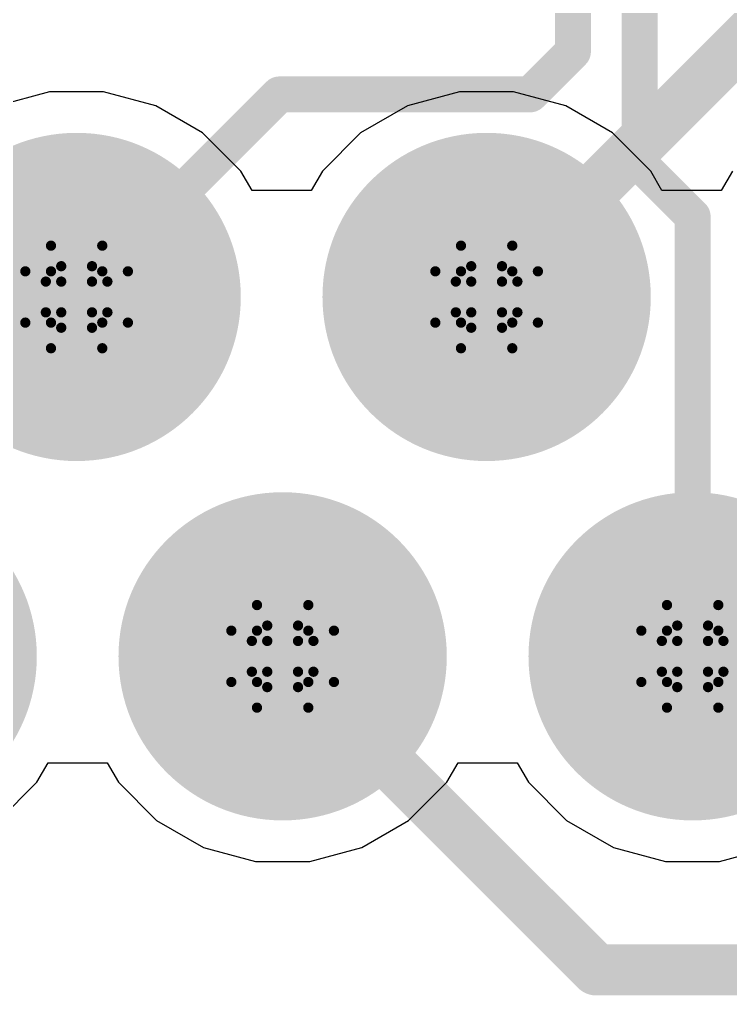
# Model space of a CAD drawing. Header units: inches. Extents: x -11 to 5428, y 0 to 5423.
# Drawn here: x 270.054 to 273.574, y 6.198 to 11.032 of the extents above; entities that cross this region are included whole.
import ezdxf

# ---------------------------------------------------------------- set-up
doc = ezdxf.new("R2010")
doc.units = ezdxf.units.IN
for name, color, linetype in [('Bottom Layer', 5, 'Continuous'), ('Bottom Solder', 6, 'Continuous'), ('Drill Drawing', 1, 'Continuous'), ('GND', 16, 'Continuous'), ('Multi-Layer', 9, 'Continuous'), ('Pad Holes', 156, 'Continuous'), ('PWR', 76, 'Continuous'), ('Top Layer', 1, 'Continuous'), ('Top Solder', 216, 'Continuous')]:
    doc.layers.add(name, color=color, linetype=linetype)

# ---------------------------------------------------------------- blocks, each defined once
blk = doc.blocks.new('2_406549_1_772')
at = {"layer": 'Bottom Layer'}
h = blk.add_hatch(color=5, dxfattribs=at)
edge = h.paths.add_edge_path()
edge.add_arc((-1.5301, -1.5199), 0.762, 0, 360)
h = blk.add_hatch(color=5, dxfattribs=at)
edge = h.paths.add_edge_path()
edge.add_arc((0.4999, -1.5199), 0.762, 0, 360)
h = blk.add_hatch(color=5, dxfattribs=at)
edge = h.paths.add_edge_path()
edge.add_arc((-2.54, -3.2999), 0.762, 0, 360)
h = blk.add_hatch(color=5, dxfattribs=at)
edge = h.paths.add_edge_path()
edge.add_arc((-0.5101, -3.2999), 0.762, 0, 360)
h = blk.add_hatch(color=5, dxfattribs=at)
edge = h.paths.add_edge_path()
edge.add_arc((1.5199, -3.2999), 0.762, 0, 360)
at = {"layer": 'Bottom Solder'}
h = blk.add_hatch(color=6, dxfattribs=at)
edge = h.paths.add_edge_path()
edge.add_arc((-1.5301, -1.5199), 0.8128, 0, 360)
h = blk.add_hatch(color=6, dxfattribs=at)
edge = h.paths.add_edge_path()
edge.add_arc((0.4999, -1.5199), 0.8128, 0, 360)
h = blk.add_hatch(color=6, dxfattribs=at)
edge = h.paths.add_edge_path()
edge.add_arc((-2.54, -3.2999), 0.8128, 0, 360)
h = blk.add_hatch(color=6, dxfattribs=at)
edge = h.paths.add_edge_path()
edge.add_arc((-0.5101, -3.2999), 0.8128, 0, 360)
h = blk.add_hatch(color=6, dxfattribs=at)
edge = h.paths.add_edge_path()
edge.add_arc((1.5199, -3.2999), 0.8128, 0, 360)
at = {"layer": 'GND'}
h = blk.add_hatch(color=16, dxfattribs=at)
edge = h.paths.add_edge_path()
edge.add_arc((-1.5301, -1.5199), 0.762, 0, 360)
h = blk.add_hatch(color=16, dxfattribs=at)
edge = h.paths.add_edge_path()
edge.add_arc((0.4999, -1.5199), 0.762, 0, 360)
h = blk.add_hatch(color=16, dxfattribs=at)
edge = h.paths.add_edge_path()
edge.add_arc((-2.54, -3.2999), 0.762, 0, 360)
h = blk.add_hatch(color=16, dxfattribs=at)
edge = h.paths.add_edge_path()
edge.add_arc((-0.5101, -3.2999), 0.762, 0, 360)
h = blk.add_hatch(color=16, dxfattribs=at)
edge = h.paths.add_edge_path()
edge.add_arc((1.5199, -3.2999), 0.762, 0, 360)
at = {"layer": 'Multi-Layer'}
h = blk.add_hatch(color=9, dxfattribs=at)
edge = h.paths.add_edge_path()
edge.add_arc((-1.5301, -1.5199), 0.762, 0, 360)
h = blk.add_hatch(color=9, dxfattribs=at)
edge = h.paths.add_edge_path()
edge.add_arc((0.4999, -1.5199), 0.762, 0, 360)
h = blk.add_hatch(color=9, dxfattribs=at)
edge = h.paths.add_edge_path()
edge.add_arc((-2.54, -3.2999), 0.762, 0, 360)
h = blk.add_hatch(color=9, dxfattribs=at)
edge = h.paths.add_edge_path()
edge.add_arc((-0.5101, -3.2999), 0.762, 0, 360)
h = blk.add_hatch(color=9, dxfattribs=at)
edge = h.paths.add_edge_path()
edge.add_arc((1.5199, -3.2999), 0.762, 0, 360)
at = {"layer": 'Pad Holes'}
h = blk.add_hatch(color=7, dxfattribs=at)
edge = h.paths.add_edge_path()
edge.add_arc((-1.5301, -1.5199), 0.45, 0, 360)
h = blk.add_hatch(color=7, dxfattribs=at)
edge = h.paths.add_edge_path()
edge.add_arc((0.4999, -1.5199), 0.45, 0, 360)
h = blk.add_hatch(color=7, dxfattribs=at)
edge = h.paths.add_edge_path()
edge.add_arc((-0.5101, -3.2999), 0.45, 0, 360)
h = blk.add_hatch(color=7, dxfattribs=at)
edge = h.paths.add_edge_path()
edge.add_arc((1.5199, -3.2999), 0.45, 0, 360)
at = {"layer": 'PWR'}
h = blk.add_hatch(color=76, dxfattribs=at)
edge = h.paths.add_edge_path()
edge.add_arc((-1.5301, -1.5199), 0.762, 0, 360)
h = blk.add_hatch(color=76, dxfattribs=at)
edge = h.paths.add_edge_path()
edge.add_arc((0.4999, -1.5199), 0.762, 0, 360)
h = blk.add_hatch(color=76, dxfattribs=at)
edge = h.paths.add_edge_path()
edge.add_arc((-2.54, -3.2999), 0.762, 0, 360)
h = blk.add_hatch(color=76, dxfattribs=at)
edge = h.paths.add_edge_path()
edge.add_arc((-0.5101, -3.2999), 0.762, 0, 360)
h = blk.add_hatch(color=76, dxfattribs=at)
edge = h.paths.add_edge_path()
edge.add_arc((1.5199, -3.2999), 0.762, 0, 360)
at = {"layer": 'Top Layer'}
h = blk.add_hatch(color=1, dxfattribs=at)
edge = h.paths.add_edge_path()
edge.add_arc((-1.5301, -1.5199), 0.762, 0, 360)
h = blk.add_hatch(color=1, dxfattribs=at)
edge = h.paths.add_edge_path()
edge.add_arc((0.4999, -1.5199), 0.762, 0, 360)
h = blk.add_hatch(color=1, dxfattribs=at)
edge = h.paths.add_edge_path()
edge.add_arc((-2.54, -3.2999), 0.762, 0, 360)
h = blk.add_hatch(color=1, dxfattribs=at)
edge = h.paths.add_edge_path()
edge.add_arc((-0.5101, -3.2999), 0.762, 0, 360)
h = blk.add_hatch(color=1, dxfattribs=at)
edge = h.paths.add_edge_path()
edge.add_arc((1.5199, -3.2999), 0.762, 0, 360)
at = {"layer": 'Top Solder'}
h = blk.add_hatch(color=216, dxfattribs=at)
edge = h.paths.add_edge_path()
edge.add_arc((-1.5301, -1.5199), 0.8128, 0, 360)
h = blk.add_hatch(color=216, dxfattribs=at)
edge = h.paths.add_edge_path()
edge.add_arc((0.4999, -1.5199), 0.8128, 0, 360)
h = blk.add_hatch(color=216, dxfattribs=at)
edge = h.paths.add_edge_path()
edge.add_arc((-2.54, -3.2999), 0.8128, 0, 360)
h = blk.add_hatch(color=216, dxfattribs=at)
edge = h.paths.add_edge_path()
edge.add_arc((-0.5101, -3.2999), 0.8128, 0, 360)
h = blk.add_hatch(color=216, dxfattribs=at)
edge = h.paths.add_edge_path()
edge.add_arc((1.5199, -3.2999), 0.8128, 0, 360)

msp = doc.modelspace()

# ---------------------------------------------------------------- linework, layer by layer
at = {"layer": 'Bottom Layer'}
msp.add_lwpolyline([(272.3669, 9.6574, 0.254, 0.254, 0), (275.8921, 13.1826, 0.254, 0.254, 0)], format="xyseb", dxfattribs=at)
msp.add_lwpolyline([(272.3034, 9.6574, 0.127, 0.127, 1), (272.4304, 9.6574, 0.127, 0.127, 1)], format="xyseb", close=True, dxfattribs=at)
at = {"layer": 'Drill Drawing'}
for points in [[(270.2099, 9.7844, 0.0508, 0.0508, 0), (270.2099, 9.9114, 0.0508, 0.0508, 0)], [(270.2099, 9.9114, 0.0508, 0.0508, 0), (270.4639, 9.9114, 0.0508, 0.0508, 0)], [(270.4639, 9.7844, 0.0508, 0.0508, 0), (270.4639, 9.9114, 0.0508, 0.0508, 0)], [(272.2399, 9.7844, 0.0508, 0.0508, 0), (272.2399, 9.9114, 0.0508, 0.0508, 0)], [(272.2399, 9.9114, 0.0508, 0.0508, 0), (272.4939, 9.9114, 0.0508, 0.0508, 0)], [(272.4939, 9.7844, 0.0508, 0.0508, 0), (272.4939, 9.9114, 0.0508, 0.0508, 0)], [(270.2607, 9.7336, 0.0508, 0.0508, 0), (270.2607, 9.8098, 0.0508, 0.0508, 0)], [(270.2607, 9.8098, 0.0508, 0.0508, 0), (270.4131, 9.8098, 0.0508, 0.0508, 0)], [(270.4131, 9.7336, 0.0508, 0.0508, 0), (270.4131, 9.8098, 0.0508, 0.0508, 0)], [(272.2907, 9.7336, 0.0508, 0.0508, 0), (272.2907, 9.8098, 0.0508, 0.0508, 0)], [(272.2907, 9.8098, 0.0508, 0.0508, 0), (272.4431, 9.8098, 0.0508, 0.0508, 0)], [(272.4431, 9.7336, 0.0508, 0.0508, 0), (272.4431, 9.8098, 0.0508, 0.0508, 0)], [(270.0829, 9.5304, 0.0508, 0.0508, 0), (270.0829, 9.7844, 0.0508, 0.0508, 0)], [(270.0829, 9.7844, 0.0508, 0.0508, 0), (270.2099, 9.7844, 0.0508, 0.0508, 0)], [(270.4639, 9.7844, 0.0508, 0.0508, 0), (270.5909, 9.7844, 0.0508, 0.0508, 0)], [(270.5909, 9.5304, 0.0508, 0.0508, 0), (270.5909, 9.7844, 0.0508, 0.0508, 0)], [(272.1129, 9.5304, 0.0508, 0.0508, 0), (272.1129, 9.7844, 0.0508, 0.0508, 0)], [(272.1129, 9.7844, 0.0508, 0.0508, 0), (272.2399, 9.7844, 0.0508, 0.0508, 0)], [(272.4939, 9.7844, 0.0508, 0.0508, 0), (272.6209, 9.7844, 0.0508, 0.0508, 0)], [(272.6209, 9.5304, 0.0508, 0.0508, 0), (272.6209, 9.7844, 0.0508, 0.0508, 0)], [(270.1845, 9.5812, 0.0508, 0.0508, 0), (270.1845, 9.7336, 0.0508, 0.0508, 0)], [(270.1845, 9.7336, 0.0508, 0.0508, 0), (270.2607, 9.7336, 0.0508, 0.0508, 0)], [(270.4131, 9.7336, 0.0508, 0.0508, 0), (270.4893, 9.7336, 0.0508, 0.0508, 0)], [(270.4893, 9.5812, 0.0508, 0.0508, 0), (270.4893, 9.7336, 0.0508, 0.0508, 0)], [(272.2145, 9.5812, 0.0508, 0.0508, 0), (272.2145, 9.7336, 0.0508, 0.0508, 0)], [(272.2145, 9.7336, 0.0508, 0.0508, 0), (272.2907, 9.7336, 0.0508, 0.0508, 0)], [(272.4431, 9.7336, 0.0508, 0.0508, 0), (272.5193, 9.7336, 0.0508, 0.0508, 0)], [(272.5193, 9.5812, 0.0508, 0.0508, 0), (272.5193, 9.7336, 0.0508, 0.0508, 0)], [(270.1845, 9.5812, 0.0508, 0.0508, 0), (270.2607, 9.5812, 0.0508, 0.0508, 0)], [(270.2607, 9.505, 0.0508, 0.0508, 0), (270.2607, 9.5812, 0.0508, 0.0508, 0)], [(270.4131, 9.5812, 0.0508, 0.0508, 0), (270.4893, 9.5812, 0.0508, 0.0508, 0)], [(270.4131, 9.505, 0.0508, 0.0508, 0), (270.4131, 9.5812, 0.0508, 0.0508, 0)], [(272.2145, 9.5812, 0.0508, 0.0508, 0), (272.2907, 9.5812, 0.0508, 0.0508, 0)], [(272.2907, 9.505, 0.0508, 0.0508, 0), (272.2907, 9.5812, 0.0508, 0.0508, 0)], [(272.4431, 9.5812, 0.0508, 0.0508, 0), (272.5193, 9.5812, 0.0508, 0.0508, 0)], [(272.4431, 9.505, 0.0508, 0.0508, 0), (272.4431, 9.5812, 0.0508, 0.0508, 0)], [(270.0829, 9.5304, 0.0508, 0.0508, 0), (270.2099, 9.5304, 0.0508, 0.0508, 0)], [(270.2099, 9.4034, 0.0508, 0.0508, 0), (270.2099, 9.5304, 0.0508, 0.0508, 0)], [(270.2607, 9.505, 0.0508, 0.0508, 0), (270.4131, 9.505, 0.0508, 0.0508, 0)], [(270.4639, 9.5304, 0.0508, 0.0508, 0), (270.5909, 9.5304, 0.0508, 0.0508, 0)], [(270.4639, 9.4034, 0.0508, 0.0508, 0), (270.4639, 9.5304, 0.0508, 0.0508, 0)], [(272.1129, 9.5304, 0.0508, 0.0508, 0), (272.2399, 9.5304, 0.0508, 0.0508, 0)], [(272.2399, 9.4034, 0.0508, 0.0508, 0), (272.2399, 9.5304, 0.0508, 0.0508, 0)], [(272.2907, 9.505, 0.0508, 0.0508, 0), (272.4431, 9.505, 0.0508, 0.0508, 0)], [(272.4939, 9.5304, 0.0508, 0.0508, 0), (272.6209, 9.5304, 0.0508, 0.0508, 0)], [(272.4939, 9.4034, 0.0508, 0.0508, 0), (272.4939, 9.5304, 0.0508, 0.0508, 0)], [(270.2099, 9.4034, 0.0508, 0.0508, 0), (270.4639, 9.4034, 0.0508, 0.0508, 0)], [(272.2399, 9.4034, 0.0508, 0.0508, 0), (272.4939, 9.4034, 0.0508, 0.0508, 0)], [(271.23, 8.0044, 0.0508, 0.0508, 0), (271.23, 8.1314, 0.0508, 0.0508, 0)], [(271.23, 8.1314, 0.0508, 0.0508, 0), (271.484, 8.1314, 0.0508, 0.0508, 0)], [(271.484, 8.0044, 0.0508, 0.0508, 0), (271.484, 8.1314, 0.0508, 0.0508, 0)], [(273.26, 8.0044, 0.0508, 0.0508, 0), (273.26, 8.1314, 0.0508, 0.0508, 0)], [(273.26, 8.1314, 0.0508, 0.0508, 0), (273.514, 8.1314, 0.0508, 0.0508, 0)], [(273.514, 8.0044, 0.0508, 0.0508, 0), (273.514, 8.1314, 0.0508, 0.0508, 0)], [(271.103, 7.7504, 0.0508, 0.0508, 0), (271.103, 8.0044, 0.0508, 0.0508, 0)], [(271.103, 8.0044, 0.0508, 0.0508, 0), (271.23, 8.0044, 0.0508, 0.0508, 0)], [(271.2808, 7.9536, 0.0508, 0.0508, 0), (271.2808, 8.0298, 0.0508, 0.0508, 0)], [(271.2808, 8.0298, 0.0508, 0.0508, 0), (271.4332, 8.0298, 0.0508, 0.0508, 0)], [(271.4332, 7.9536, 0.0508, 0.0508, 0), (271.4332, 8.0298, 0.0508, 0.0508, 0)], [(271.484, 8.0044, 0.0508, 0.0508, 0), (271.611, 8.0044, 0.0508, 0.0508, 0)], [(271.611, 7.7504, 0.0508, 0.0508, 0), (271.611, 8.0044, 0.0508, 0.0508, 0)], [(273.133, 7.7504, 0.0508, 0.0508, 0), (273.133, 8.0044, 0.0508, 0.0508, 0)], [(273.133, 8.0044, 0.0508, 0.0508, 0), (273.26, 8.0044, 0.0508, 0.0508, 0)], [(273.3108, 7.9536, 0.0508, 0.0508, 0), (273.3108, 8.0298, 0.0508, 0.0508, 0)], [(273.3108, 8.0298, 0.0508, 0.0508, 0), (273.4632, 8.0298, 0.0508, 0.0508, 0)], [(273.4632, 7.9536, 0.0508, 0.0508, 0), (273.4632, 8.0298, 0.0508, 0.0508, 0)], [(273.514, 8.0044, 0.0508, 0.0508, 0), (273.641, 8.0044, 0.0508, 0.0508, 0)], [(271.2046, 7.8012, 0.0508, 0.0508, 0), (271.2046, 7.9536, 0.0508, 0.0508, 0)], [(271.2046, 7.9536, 0.0508, 0.0508, 0), (271.2808, 7.9536, 0.0508, 0.0508, 0)], [(271.4332, 7.9536, 0.0508, 0.0508, 0), (271.5094, 7.9536, 0.0508, 0.0508, 0)], [(271.5094, 7.8012, 0.0508, 0.0508, 0), (271.5094, 7.9536, 0.0508, 0.0508, 0)], [(273.2346, 7.8012, 0.0508, 0.0508, 0), (273.2346, 7.9536, 0.0508, 0.0508, 0)], [(273.2346, 7.9536, 0.0508, 0.0508, 0), (273.3108, 7.9536, 0.0508, 0.0508, 0)], [(273.4632, 7.9536, 0.0508, 0.0508, 0), (273.5394, 7.9536, 0.0508, 0.0508, 0)], [(273.5394, 7.8012, 0.0508, 0.0508, 0), (273.5394, 7.9536, 0.0508, 0.0508, 0)], [(271.2046, 7.8012, 0.0508, 0.0508, 0), (271.2808, 7.8012, 0.0508, 0.0508, 0)], [(271.2808, 7.725, 0.0508, 0.0508, 0), (271.2808, 7.8012, 0.0508, 0.0508, 0)], [(271.4332, 7.8012, 0.0508, 0.0508, 0), (271.5094, 7.8012, 0.0508, 0.0508, 0)], [(271.4332, 7.725, 0.0508, 0.0508, 0), (271.4332, 7.8012, 0.0508, 0.0508, 0)], [(273.2346, 7.8012, 0.0508, 0.0508, 0), (273.3108, 7.8012, 0.0508, 0.0508, 0)], [(273.3108, 7.725, 0.0508, 0.0508, 0), (273.3108, 7.8012, 0.0508, 0.0508, 0)], [(273.4632, 7.8012, 0.0508, 0.0508, 0), (273.5394, 7.8012, 0.0508, 0.0508, 0)], [(273.4632, 7.725, 0.0508, 0.0508, 0), (273.4632, 7.8012, 0.0508, 0.0508, 0)], [(271.103, 7.7504, 0.0508, 0.0508, 0), (271.23, 7.7504, 0.0508, 0.0508, 0)], [(271.23, 7.6234, 0.0508, 0.0508, 0), (271.23, 7.7504, 0.0508, 0.0508, 0)], [(271.2808, 7.725, 0.0508, 0.0508, 0), (271.4332, 7.725, 0.0508, 0.0508, 0)], [(271.484, 7.7504, 0.0508, 0.0508, 0), (271.611, 7.7504, 0.0508, 0.0508, 0)], [(271.484, 7.6234, 0.0508, 0.0508, 0), (271.484, 7.7504, 0.0508, 0.0508, 0)], [(273.133, 7.7504, 0.0508, 0.0508, 0), (273.26, 7.7504, 0.0508, 0.0508, 0)], [(273.26, 7.6234, 0.0508, 0.0508, 0), (273.26, 7.7504, 0.0508, 0.0508, 0)], [(273.3108, 7.725, 0.0508, 0.0508, 0), (273.4632, 7.725, 0.0508, 0.0508, 0)], [(273.514, 7.7504, 0.0508, 0.0508, 0), (273.641, 7.7504, 0.0508, 0.0508, 0)], [(273.514, 7.6234, 0.0508, 0.0508, 0), (273.514, 7.7504, 0.0508, 0.0508, 0)], [(271.23, 7.6234, 0.0508, 0.0508, 0), (271.484, 7.6234, 0.0508, 0.0508, 0)], [(273.26, 7.6234, 0.0508, 0.0508, 0), (273.514, 7.6234, 0.0508, 0.0508, 0)]]:
    msp.add_lwpolyline(points, format="xyseb", dxfattribs=at)
for points in [[(270.1972, 9.9114, 0.0254, 0.0254, 1), (270.2226, 9.9114, 0.0254, 0.0254, 1)], [(270.1972, 9.9114, 0.0254, 0.0254, 1), (270.2226, 9.9114, 0.0254, 0.0254, 1)], [(270.4512, 9.9114, 0.0254, 0.0254, 1), (270.4766, 9.9114, 0.0254, 0.0254, 1)], [(270.4512, 9.9114, 0.0254, 0.0254, 1), (270.4766, 9.9114, 0.0254, 0.0254, 1)], [(272.2272, 9.9114, 0.0254, 0.0254, 1), (272.2526, 9.9114, 0.0254, 0.0254, 1)], [(272.2272, 9.9114, 0.0254, 0.0254, 1), (272.2526, 9.9114, 0.0254, 0.0254, 1)], [(272.4812, 9.9114, 0.0254, 0.0254, 1), (272.5066, 9.9114, 0.0254, 0.0254, 1)], [(272.4812, 9.9114, 0.0254, 0.0254, 1), (272.5066, 9.9114, 0.0254, 0.0254, 1)], [(270.248, 9.8098, 0.0254, 0.0254, 1), (270.2734, 9.8098, 0.0254, 0.0254, 1)], [(270.248, 9.8098, 0.0254, 0.0254, 1), (270.2734, 9.8098, 0.0254, 0.0254, 1)], [(270.4004, 9.8098, 0.0254, 0.0254, 1), (270.4258, 9.8098, 0.0254, 0.0254, 1)], [(270.4004, 9.8098, 0.0254, 0.0254, 1), (270.4258, 9.8098, 0.0254, 0.0254, 1)], [(272.278, 9.8098, 0.0254, 0.0254, 1), (272.3034, 9.8098, 0.0254, 0.0254, 1)], [(272.278, 9.8098, 0.0254, 0.0254, 1), (272.3034, 9.8098, 0.0254, 0.0254, 1)], [(272.4304, 9.8098, 0.0254, 0.0254, 1), (272.4558, 9.8098, 0.0254, 0.0254, 1)], [(272.4304, 9.8098, 0.0254, 0.0254, 1), (272.4558, 9.8098, 0.0254, 0.0254, 1)], [(270.0702, 9.7844, 0.0254, 0.0254, 1), (270.0956, 9.7844, 0.0254, 0.0254, 1)], [(270.0702, 9.7844, 0.0254, 0.0254, 1), (270.0956, 9.7844, 0.0254, 0.0254, 1)], [(270.1972, 9.7844, 0.0254, 0.0254, 1), (270.2226, 9.7844, 0.0254, 0.0254, 1)], [(270.1972, 9.7844, 0.0254, 0.0254, 1), (270.2226, 9.7844, 0.0254, 0.0254, 1)], [(270.4512, 9.7844, 0.0254, 0.0254, 1), (270.4766, 9.7844, 0.0254, 0.0254, 1)], [(270.4512, 9.7844, 0.0254, 0.0254, 1), (270.4766, 9.7844, 0.0254, 0.0254, 1)], [(270.5782, 9.7844, 0.0254, 0.0254, 1), (270.6036, 9.7844, 0.0254, 0.0254, 1)], [(270.5782, 9.7844, 0.0254, 0.0254, 1), (270.6036, 9.7844, 0.0254, 0.0254, 1)], [(272.1002, 9.7844, 0.0254, 0.0254, 1), (272.1256, 9.7844, 0.0254, 0.0254, 1)], [(272.1002, 9.7844, 0.0254, 0.0254, 1), (272.1256, 9.7844, 0.0254, 0.0254, 1)], [(272.2272, 9.7844, 0.0254, 0.0254, 1), (272.2526, 9.7844, 0.0254, 0.0254, 1)], [(272.2272, 9.7844, 0.0254, 0.0254, 1), (272.2526, 9.7844, 0.0254, 0.0254, 1)], [(272.4812, 9.7844, 0.0254, 0.0254, 1), (272.5066, 9.7844, 0.0254, 0.0254, 1)], [(272.4812, 9.7844, 0.0254, 0.0254, 1), (272.5066, 9.7844, 0.0254, 0.0254, 1)], [(272.6082, 9.7844, 0.0254, 0.0254, 1), (272.6336, 9.7844, 0.0254, 0.0254, 1)], [(272.6082, 9.7844, 0.0254, 0.0254, 1), (272.6336, 9.7844, 0.0254, 0.0254, 1)], [(270.1718, 9.7336, 0.0254, 0.0254, 1), (270.1972, 9.7336, 0.0254, 0.0254, 1)], [(270.1718, 9.7336, 0.0254, 0.0254, 1), (270.1972, 9.7336, 0.0254, 0.0254, 1)], [(270.248, 9.7336, 0.0254, 0.0254, 1), (270.2734, 9.7336, 0.0254, 0.0254, 1)], [(270.248, 9.7336, 0.0254, 0.0254, 1), (270.2734, 9.7336, 0.0254, 0.0254, 1)], [(270.4004, 9.7336, 0.0254, 0.0254, 1), (270.4258, 9.7336, 0.0254, 0.0254, 1)], [(270.4004, 9.7336, 0.0254, 0.0254, 1), (270.4258, 9.7336, 0.0254, 0.0254, 1)], [(270.4766, 9.7336, 0.0254, 0.0254, 1), (270.502, 9.7336, 0.0254, 0.0254, 1)], [(270.4766, 9.7336, 0.0254, 0.0254, 1), (270.502, 9.7336, 0.0254, 0.0254, 1)], [(272.2018, 9.7336, 0.0254, 0.0254, 1), (272.2272, 9.7336, 0.0254, 0.0254, 1)], [(272.2018, 9.7336, 0.0254, 0.0254, 1), (272.2272, 9.7336, 0.0254, 0.0254, 1)], [(272.278, 9.7336, 0.0254, 0.0254, 1), (272.3034, 9.7336, 0.0254, 0.0254, 1)], [(272.278, 9.7336, 0.0254, 0.0254, 1), (272.3034, 9.7336, 0.0254, 0.0254, 1)], [(272.4304, 9.7336, 0.0254, 0.0254, 1), (272.4558, 9.7336, 0.0254, 0.0254, 1)], [(272.4304, 9.7336, 0.0254, 0.0254, 1), (272.4558, 9.7336, 0.0254, 0.0254, 1)], [(272.5066, 9.7336, 0.0254, 0.0254, 1), (272.532, 9.7336, 0.0254, 0.0254, 1)], [(272.5066, 9.7336, 0.0254, 0.0254, 1), (272.532, 9.7336, 0.0254, 0.0254, 1)], [(270.1718, 9.5812, 0.0254, 0.0254, 1), (270.1972, 9.5812, 0.0254, 0.0254, 1)], [(270.1718, 9.5812, 0.0254, 0.0254, 1), (270.1972, 9.5812, 0.0254, 0.0254, 1)], [(270.248, 9.5812, 0.0254, 0.0254, 1), (270.2734, 9.5812, 0.0254, 0.0254, 1)], [(270.248, 9.5812, 0.0254, 0.0254, 1), (270.2734, 9.5812, 0.0254, 0.0254, 1)], [(270.4004, 9.5812, 0.0254, 0.0254, 1), (270.4258, 9.5812, 0.0254, 0.0254, 1)], [(270.4004, 9.5812, 0.0254, 0.0254, 1), (270.4258, 9.5812, 0.0254, 0.0254, 1)], [(270.4766, 9.5812, 0.0254, 0.0254, 1), (270.502, 9.5812, 0.0254, 0.0254, 1)], [(270.4766, 9.5812, 0.0254, 0.0254, 1), (270.502, 9.5812, 0.0254, 0.0254, 1)], [(272.2018, 9.5812, 0.0254, 0.0254, 1), (272.2272, 9.5812, 0.0254, 0.0254, 1)], [(272.2018, 9.5812, 0.0254, 0.0254, 1), (272.2272, 9.5812, 0.0254, 0.0254, 1)], [(272.278, 9.5812, 0.0254, 0.0254, 1), (272.3034, 9.5812, 0.0254, 0.0254, 1)], [(272.278, 9.5812, 0.0254, 0.0254, 1), (272.3034, 9.5812, 0.0254, 0.0254, 1)], [(272.4304, 9.5812, 0.0254, 0.0254, 1), (272.4558, 9.5812, 0.0254, 0.0254, 1)], [(272.4304, 9.5812, 0.0254, 0.0254, 1), (272.4558, 9.5812, 0.0254, 0.0254, 1)], [(272.5066, 9.5812, 0.0254, 0.0254, 1), (272.532, 9.5812, 0.0254, 0.0254, 1)], [(272.5066, 9.5812, 0.0254, 0.0254, 1), (272.532, 9.5812, 0.0254, 0.0254, 1)], [(270.0702, 9.5304, 0.0254, 0.0254, 1), (270.0956, 9.5304, 0.0254, 0.0254, 1)], [(270.0702, 9.5304, 0.0254, 0.0254, 1), (270.0956, 9.5304, 0.0254, 0.0254, 1)], [(270.1972, 9.5304, 0.0254, 0.0254, 1), (270.2226, 9.5304, 0.0254, 0.0254, 1)], [(270.1972, 9.5304, 0.0254, 0.0254, 1), (270.2226, 9.5304, 0.0254, 0.0254, 1)], [(270.248, 9.505, 0.0254, 0.0254, 1), (270.2734, 9.505, 0.0254, 0.0254, 1)], [(270.248, 9.505, 0.0254, 0.0254, 1), (270.2734, 9.505, 0.0254, 0.0254, 1)], [(270.4004, 9.505, 0.0254, 0.0254, 1), (270.4258, 9.505, 0.0254, 0.0254, 1)], [(270.4004, 9.505, 0.0254, 0.0254, 1), (270.4258, 9.505, 0.0254, 0.0254, 1)], [(270.4512, 9.5304, 0.0254, 0.0254, 1), (270.4766, 9.5304, 0.0254, 0.0254, 1)], [(270.4512, 9.5304, 0.0254, 0.0254, 1), (270.4766, 9.5304, 0.0254, 0.0254, 1)], [(270.5782, 9.5304, 0.0254, 0.0254, 1), (270.6036, 9.5304, 0.0254, 0.0254, 1)], [(270.5782, 9.5304, 0.0254, 0.0254, 1), (270.6036, 9.5304, 0.0254, 0.0254, 1)], [(272.1002, 9.5304, 0.0254, 0.0254, 1), (272.1256, 9.5304, 0.0254, 0.0254, 1)], [(272.1002, 9.5304, 0.0254, 0.0254, 1), (272.1256, 9.5304, 0.0254, 0.0254, 1)], [(272.2272, 9.5304, 0.0254, 0.0254, 1), (272.2526, 9.5304, 0.0254, 0.0254, 1)], [(272.2272, 9.5304, 0.0254, 0.0254, 1), (272.2526, 9.5304, 0.0254, 0.0254, 1)], [(272.278, 9.505, 0.0254, 0.0254, 1), (272.3034, 9.505, 0.0254, 0.0254, 1)], [(272.278, 9.505, 0.0254, 0.0254, 1), (272.3034, 9.505, 0.0254, 0.0254, 1)], [(272.4304, 9.505, 0.0254, 0.0254, 1), (272.4558, 9.505, 0.0254, 0.0254, 1)], [(272.4304, 9.505, 0.0254, 0.0254, 1), (272.4558, 9.505, 0.0254, 0.0254, 1)], [(272.4812, 9.5304, 0.0254, 0.0254, 1), (272.5066, 9.5304, 0.0254, 0.0254, 1)], [(272.4812, 9.5304, 0.0254, 0.0254, 1), (272.5066, 9.5304, 0.0254, 0.0254, 1)], [(272.6082, 9.5304, 0.0254, 0.0254, 1), (272.6336, 9.5304, 0.0254, 0.0254, 1)], [(272.6082, 9.5304, 0.0254, 0.0254, 1), (272.6336, 9.5304, 0.0254, 0.0254, 1)], [(270.1972, 9.4034, 0.0254, 0.0254, 1), (270.2226, 9.4034, 0.0254, 0.0254, 1)], [(270.1972, 9.4034, 0.0254, 0.0254, 1), (270.2226, 9.4034, 0.0254, 0.0254, 1)], [(270.4512, 9.4034, 0.0254, 0.0254, 1), (270.4766, 9.4034, 0.0254, 0.0254, 1)], [(270.4512, 9.4034, 0.0254, 0.0254, 1), (270.4766, 9.4034, 0.0254, 0.0254, 1)], [(272.2272, 9.4034, 0.0254, 0.0254, 1), (272.2526, 9.4034, 0.0254, 0.0254, 1)], [(272.2272, 9.4034, 0.0254, 0.0254, 1), (272.2526, 9.4034, 0.0254, 0.0254, 1)], [(272.4812, 9.4034, 0.0254, 0.0254, 1), (272.5066, 9.4034, 0.0254, 0.0254, 1)], [(272.4812, 9.4034, 0.0254, 0.0254, 1), (272.5066, 9.4034, 0.0254, 0.0254, 1)], [(271.2173, 8.1314, 0.0254, 0.0254, 1), (271.2427, 8.1314, 0.0254, 0.0254, 1)], [(271.2173, 8.1314, 0.0254, 0.0254, 1), (271.2427, 8.1314, 0.0254, 0.0254, 1)], [(271.4713, 8.1314, 0.0254, 0.0254, 1), (271.4967, 8.1314, 0.0254, 0.0254, 1)], [(271.4713, 8.1314, 0.0254, 0.0254, 1), (271.4967, 8.1314, 0.0254, 0.0254, 1)], [(273.2473, 8.1314, 0.0254, 0.0254, 1), (273.2727, 8.1314, 0.0254, 0.0254, 1)], [(273.2473, 8.1314, 0.0254, 0.0254, 1), (273.2727, 8.1314, 0.0254, 0.0254, 1)], [(273.5013, 8.1314, 0.0254, 0.0254, 1), (273.5267, 8.1314, 0.0254, 0.0254, 1)], [(273.5013, 8.1314, 0.0254, 0.0254, 1), (273.5267, 8.1314, 0.0254, 0.0254, 1)], [(271.0903, 8.0044, 0.0254, 0.0254, 1), (271.1157, 8.0044, 0.0254, 0.0254, 1)], [(271.0903, 8.0044, 0.0254, 0.0254, 1), (271.1157, 8.0044, 0.0254, 0.0254, 1)], [(271.2173, 8.0044, 0.0254, 0.0254, 1), (271.2427, 8.0044, 0.0254, 0.0254, 1)], [(271.2173, 8.0044, 0.0254, 0.0254, 1), (271.2427, 8.0044, 0.0254, 0.0254, 1)], [(271.2681, 8.0298, 0.0254, 0.0254, 1), (271.2935, 8.0298, 0.0254, 0.0254, 1)], [(271.2681, 8.0298, 0.0254, 0.0254, 1), (271.2935, 8.0298, 0.0254, 0.0254, 1)], [(271.4205, 8.0298, 0.0254, 0.0254, 1), (271.4459, 8.0298, 0.0254, 0.0254, 1)], [(271.4205, 8.0298, 0.0254, 0.0254, 1), (271.4459, 8.0298, 0.0254, 0.0254, 1)], [(271.4713, 8.0044, 0.0254, 0.0254, 1), (271.4967, 8.0044, 0.0254, 0.0254, 1)], [(271.4713, 8.0044, 0.0254, 0.0254, 1), (271.4967, 8.0044, 0.0254, 0.0254, 1)], [(271.5983, 8.0044, 0.0254, 0.0254, 1), (271.6237, 8.0044, 0.0254, 0.0254, 1)], [(271.5983, 8.0044, 0.0254, 0.0254, 1), (271.6237, 8.0044, 0.0254, 0.0254, 1)], [(273.1203, 8.0044, 0.0254, 0.0254, 1), (273.1457, 8.0044, 0.0254, 0.0254, 1)], [(273.1203, 8.0044, 0.0254, 0.0254, 1), (273.1457, 8.0044, 0.0254, 0.0254, 1)], [(273.2473, 8.0044, 0.0254, 0.0254, 1), (273.2727, 8.0044, 0.0254, 0.0254, 1)], [(273.2473, 8.0044, 0.0254, 0.0254, 1), (273.2727, 8.0044, 0.0254, 0.0254, 1)], [(273.2981, 8.0298, 0.0254, 0.0254, 1), (273.3235, 8.0298, 0.0254, 0.0254, 1)], [(273.2981, 8.0298, 0.0254, 0.0254, 1), (273.3235, 8.0298, 0.0254, 0.0254, 1)], [(273.4505, 8.0298, 0.0254, 0.0254, 1), (273.4759, 8.0298, 0.0254, 0.0254, 1)], [(273.4505, 8.0298, 0.0254, 0.0254, 1), (273.4759, 8.0298, 0.0254, 0.0254, 1)], [(273.5013, 8.0044, 0.0254, 0.0254, 1), (273.5267, 8.0044, 0.0254, 0.0254, 1)], [(273.5013, 8.0044, 0.0254, 0.0254, 1), (273.5267, 8.0044, 0.0254, 0.0254, 1)], [(271.1919, 7.9536, 0.0254, 0.0254, 1), (271.2173, 7.9536, 0.0254, 0.0254, 1)], [(271.1919, 7.9536, 0.0254, 0.0254, 1), (271.2173, 7.9536, 0.0254, 0.0254, 1)], [(271.2681, 7.9536, 0.0254, 0.0254, 1), (271.2935, 7.9536, 0.0254, 0.0254, 1)], [(271.2681, 7.9536, 0.0254, 0.0254, 1), (271.2935, 7.9536, 0.0254, 0.0254, 1)], [(271.4205, 7.9536, 0.0254, 0.0254, 1), (271.4459, 7.9536, 0.0254, 0.0254, 1)], [(271.4205, 7.9536, 0.0254, 0.0254, 1), (271.4459, 7.9536, 0.0254, 0.0254, 1)], [(271.4967, 7.9536, 0.0254, 0.0254, 1), (271.5221, 7.9536, 0.0254, 0.0254, 1)], [(271.4967, 7.9536, 0.0254, 0.0254, 1), (271.5221, 7.9536, 0.0254, 0.0254, 1)], [(273.2219, 7.9536, 0.0254, 0.0254, 1), (273.2473, 7.9536, 0.0254, 0.0254, 1)], [(273.2219, 7.9536, 0.0254, 0.0254, 1), (273.2473, 7.9536, 0.0254, 0.0254, 1)], [(273.2981, 7.9536, 0.0254, 0.0254, 1), (273.3235, 7.9536, 0.0254, 0.0254, 1)], [(273.2981, 7.9536, 0.0254, 0.0254, 1), (273.3235, 7.9536, 0.0254, 0.0254, 1)], [(273.4505, 7.9536, 0.0254, 0.0254, 1), (273.4759, 7.9536, 0.0254, 0.0254, 1)], [(273.4505, 7.9536, 0.0254, 0.0254, 1), (273.4759, 7.9536, 0.0254, 0.0254, 1)], [(273.5267, 7.9536, 0.0254, 0.0254, 1), (273.5521, 7.9536, 0.0254, 0.0254, 1)], [(273.5267, 7.9536, 0.0254, 0.0254, 1), (273.5521, 7.9536, 0.0254, 0.0254, 1)], [(271.1919, 7.8012, 0.0254, 0.0254, 1), (271.2173, 7.8012, 0.0254, 0.0254, 1)], [(271.1919, 7.8012, 0.0254, 0.0254, 1), (271.2173, 7.8012, 0.0254, 0.0254, 1)], [(271.2681, 7.8012, 0.0254, 0.0254, 1), (271.2935, 7.8012, 0.0254, 0.0254, 1)], [(271.2681, 7.8012, 0.0254, 0.0254, 1), (271.2935, 7.8012, 0.0254, 0.0254, 1)], [(271.4205, 7.8012, 0.0254, 0.0254, 1), (271.4459, 7.8012, 0.0254, 0.0254, 1)], [(271.4205, 7.8012, 0.0254, 0.0254, 1), (271.4459, 7.8012, 0.0254, 0.0254, 1)], [(271.4967, 7.8012, 0.0254, 0.0254, 1), (271.5221, 7.8012, 0.0254, 0.0254, 1)], [(271.4967, 7.8012, 0.0254, 0.0254, 1), (271.5221, 7.8012, 0.0254, 0.0254, 1)], [(273.2219, 7.8012, 0.0254, 0.0254, 1), (273.2473, 7.8012, 0.0254, 0.0254, 1)], [(273.2219, 7.8012, 0.0254, 0.0254, 1), (273.2473, 7.8012, 0.0254, 0.0254, 1)], [(273.2981, 7.8012, 0.0254, 0.0254, 1), (273.3235, 7.8012, 0.0254, 0.0254, 1)], [(273.2981, 7.8012, 0.0254, 0.0254, 1), (273.3235, 7.8012, 0.0254, 0.0254, 1)], [(273.4505, 7.8012, 0.0254, 0.0254, 1), (273.4759, 7.8012, 0.0254, 0.0254, 1)], [(273.4505, 7.8012, 0.0254, 0.0254, 1), (273.4759, 7.8012, 0.0254, 0.0254, 1)], [(273.5267, 7.8012, 0.0254, 0.0254, 1), (273.5521, 7.8012, 0.0254, 0.0254, 1)], [(273.5267, 7.8012, 0.0254, 0.0254, 1), (273.5521, 7.8012, 0.0254, 0.0254, 1)], [(271.0903, 7.7504, 0.0254, 0.0254, 1), (271.1157, 7.7504, 0.0254, 0.0254, 1)], [(271.0903, 7.7504, 0.0254, 0.0254, 1), (271.1157, 7.7504, 0.0254, 0.0254, 1)], [(271.2173, 7.7504, 0.0254, 0.0254, 1), (271.2427, 7.7504, 0.0254, 0.0254, 1)], [(271.2173, 7.7504, 0.0254, 0.0254, 1), (271.2427, 7.7504, 0.0254, 0.0254, 1)], [(271.2681, 7.725, 0.0254, 0.0254, 1), (271.2935, 7.725, 0.0254, 0.0254, 1)], [(271.2681, 7.725, 0.0254, 0.0254, 1), (271.2935, 7.725, 0.0254, 0.0254, 1)], [(271.4205, 7.725, 0.0254, 0.0254, 1), (271.4459, 7.725, 0.0254, 0.0254, 1)], [(271.4205, 7.725, 0.0254, 0.0254, 1), (271.4459, 7.725, 0.0254, 0.0254, 1)], [(271.4713, 7.7504, 0.0254, 0.0254, 1), (271.4967, 7.7504, 0.0254, 0.0254, 1)], [(271.4713, 7.7504, 0.0254, 0.0254, 1), (271.4967, 7.7504, 0.0254, 0.0254, 1)], [(271.5983, 7.7504, 0.0254, 0.0254, 1), (271.6237, 7.7504, 0.0254, 0.0254, 1)], [(271.5983, 7.7504, 0.0254, 0.0254, 1), (271.6237, 7.7504, 0.0254, 0.0254, 1)], [(273.1203, 7.7504, 0.0254, 0.0254, 1), (273.1457, 7.7504, 0.0254, 0.0254, 1)], [(273.1203, 7.7504, 0.0254, 0.0254, 1), (273.1457, 7.7504, 0.0254, 0.0254, 1)], [(273.2473, 7.7504, 0.0254, 0.0254, 1), (273.2727, 7.7504, 0.0254, 0.0254, 1)], [(273.2473, 7.7504, 0.0254, 0.0254, 1), (273.2727, 7.7504, 0.0254, 0.0254, 1)], [(273.2981, 7.725, 0.0254, 0.0254, 1), (273.3235, 7.725, 0.0254, 0.0254, 1)], [(273.2981, 7.725, 0.0254, 0.0254, 1), (273.3235, 7.725, 0.0254, 0.0254, 1)], [(273.4505, 7.725, 0.0254, 0.0254, 1), (273.4759, 7.725, 0.0254, 0.0254, 1)], [(273.4505, 7.725, 0.0254, 0.0254, 1), (273.4759, 7.725, 0.0254, 0.0254, 1)], [(273.5013, 7.7504, 0.0254, 0.0254, 1), (273.5267, 7.7504, 0.0254, 0.0254, 1)], [(273.5013, 7.7504, 0.0254, 0.0254, 1), (273.5267, 7.7504, 0.0254, 0.0254, 1)], [(271.2173, 7.6234, 0.0254, 0.0254, 1), (271.2427, 7.6234, 0.0254, 0.0254, 1)], [(271.2173, 7.6234, 0.0254, 0.0254, 1), (271.2427, 7.6234, 0.0254, 0.0254, 1)], [(271.4713, 7.6234, 0.0254, 0.0254, 1), (271.4967, 7.6234, 0.0254, 0.0254, 1)], [(271.4713, 7.6234, 0.0254, 0.0254, 1), (271.4967, 7.6234, 0.0254, 0.0254, 1)], [(273.2473, 7.6234, 0.0254, 0.0254, 1), (273.2727, 7.6234, 0.0254, 0.0254, 1)], [(273.2473, 7.6234, 0.0254, 0.0254, 1), (273.2727, 7.6234, 0.0254, 0.0254, 1)], [(273.5013, 7.6234, 0.0254, 0.0254, 1), (273.5267, 7.6234, 0.0254, 0.0254, 1)], [(273.5013, 7.6234, 0.0254, 0.0254, 1), (273.5267, 7.6234, 0.0254, 0.0254, 1)]]:
    msp.add_lwpolyline(points, format="xyseb", close=True, dxfattribs=at)
at = {"layer": 'GND'}
for p, q in [((270.2032, 10.6734), (269.9448, 10.6042)), ((270.4707, 10.6734), (270.2032, 10.6734)), ((270.7291, 10.6042), (270.4707, 10.6734)), ((272.2331, 10.6734), (271.9747, 10.6042)), ((272.5007, 10.6734), (272.2331, 10.6734)), ((272.7591, 10.6042), (272.5007, 10.6734)), ((270.9608, 10.4705), (270.7291, 10.6042)), ((271.9747, 10.6042), (271.7431, 10.4705)), ((272.9907, 10.4705), (272.7591, 10.6042)), ((271.1499, 10.2813), (270.9608, 10.4705)), ((271.7431, 10.4705), (271.5539, 10.2813)), ((273.1799, 10.2813), (272.9907, 10.4705)), ((271.2053, 10.1854), (271.1499, 10.2813)), ((271.5539, 10.2813), (271.4986, 10.1854)), ((273.2352, 10.1854), (273.1799, 10.2813)), ((273.5839, 10.2813), (273.5285, 10.1854)), ((271.4986, 10.1854), (271.2053, 10.1854)), ((273.5285, 10.1854), (273.2352, 10.1854)), ((270.14, 7.2536), (270.1954, 7.3494)), ((270.1954, 7.3494), (270.4887, 7.3494)), ((270.4887, 7.3494), (270.544, 7.2536)), ((272.17, 7.2536), (272.2253, 7.3494)), ((272.2253, 7.3494), (272.5186, 7.3494)), ((272.5186, 7.3494), (272.574, 7.2536)), ((269.9509, 7.0644), (270.14, 7.2536)), ((270.544, 7.2536), (270.7332, 7.0644)), ((271.9808, 7.0644), (272.17, 7.2536)), ((272.574, 7.2536), (272.7631, 7.0644)), ((270.7332, 7.0644), (270.9648, 6.9307)), ((271.7492, 6.9307), (271.9808, 7.0644)), ((272.7631, 7.0644), (272.9948, 6.9307)), ((270.9648, 6.9307), (271.2232, 6.8614)), ((271.4908, 6.8614), (271.7492, 6.9307)), ((272.9948, 6.9307), (273.2532, 6.8614)), ((273.5207, 6.8614), (273.7791, 6.9307)), ((271.2232, 6.8614), (271.4908, 6.8614)), ((273.2532, 6.8614), (273.5207, 6.8614))]:
    msp.add_line(p, q, dxfattribs=at)
at = {"layer": 'PWR'}
for p, q in [((270.2032, 10.6734), (269.9448, 10.6042)), ((270.4707, 10.6734), (270.2032, 10.6734)), ((270.7291, 10.6042), (270.4707, 10.6734)), ((272.2331, 10.6734), (271.9747, 10.6042)), ((272.5007, 10.6734), (272.2331, 10.6734)), ((272.7591, 10.6042), (272.5007, 10.6734)), ((270.9608, 10.4705), (270.7291, 10.6042)), ((271.9747, 10.6042), (271.7431, 10.4705)), ((272.9907, 10.4705), (272.7591, 10.6042)), ((271.1499, 10.2813), (270.9608, 10.4705)), ((271.7431, 10.4705), (271.5539, 10.2813)), ((273.1799, 10.2813), (272.9907, 10.4705)), ((271.2053, 10.1854), (271.1499, 10.2813)), ((271.5539, 10.2813), (271.4986, 10.1854)), ((273.2352, 10.1854), (273.1799, 10.2813)), ((273.5839, 10.2813), (273.5285, 10.1854)), ((271.4986, 10.1854), (271.2053, 10.1854)), ((273.5285, 10.1854), (273.2352, 10.1854)), ((270.14, 7.2536), (270.1954, 7.3494)), ((270.1954, 7.3494), (270.4887, 7.3494)), ((270.4887, 7.3494), (270.544, 7.2536)), ((272.17, 7.2536), (272.2253, 7.3494)), ((272.2253, 7.3494), (272.5186, 7.3494)), ((272.5186, 7.3494), (272.574, 7.2536)), ((269.9509, 7.0644), (270.14, 7.2536)), ((270.544, 7.2536), (270.7332, 7.0644)), ((271.9808, 7.0644), (272.17, 7.2536)), ((272.574, 7.2536), (272.7631, 7.0644)), ((270.7332, 7.0644), (270.9648, 6.9307)), ((271.7492, 6.9307), (271.9808, 7.0644)), ((272.7631, 7.0644), (272.9948, 6.9307)), ((270.9648, 6.9307), (271.2232, 6.8614)), ((271.4908, 6.8614), (271.7492, 6.9307)), ((272.9948, 6.9307), (273.2532, 6.8614)), ((273.5207, 6.8614), (273.7791, 6.9307)), ((271.2232, 6.8614), (271.4908, 6.8614)), ((273.2532, 6.8614), (273.5207, 6.8614))]:
    msp.add_line(p, q, dxfattribs=at)
at = {"layer": 'Top Layer'}
for points in [[(273.1245, 10.3187, 0.1778, 0.1778, 0), (273.1245, 12.0115, 0.1778, 0.1778, 0)], [(272.7943, 10.8722, 0.1778, 0.1778, 0), (272.7943, 11.8748, 0.1778, 0.1778, 0)], [(272.5829, 10.6607, 0.1778, 0.1778, 0), (272.7943, 10.8722, 0.1778, 0.1778, 0)], [(270.3369, 9.6574, 0.1778, 0.1778, 0), (271.3402, 10.6607, 0.1778, 0.1778, 0)], [(271.3402, 10.6607, 0.1778, 0.1778, 0), (272.5829, 10.6607, 0.1778, 0.1778, 0)], [(273.1245, 10.3187, 0.1778, 0.1778, 0), (273.387, 10.0563, 0.1778, 0.1778, 0)], [(273.387, 7.8774, 0.1778, 0.1778, 0), (273.387, 10.0563, 0.1778, 0.1778, 0)], [(271.357, 7.8774, 0.254, 0.254, 0), (272.9098, 6.3246, 0.254, 0.254, 0)], [(272.9098, 6.3246, 0.254, 0.254, 0), (276.2315, 6.3246, 0.254, 0.254, 0)]]:
    msp.add_lwpolyline(points, format="xyseb", dxfattribs=at)
for points in [[(272.7499, 10.8722, 0.0889, 0.0889, 1), (272.8388, 10.8722, 0.0889, 0.0889, 1)], [(272.7499, 10.8722, 0.0889, 0.0889, 1), (272.8388, 10.8722, 0.0889, 0.0889, 1)], [(271.2958, 10.6607, 0.0889, 0.0889, 1), (271.3847, 10.6607, 0.0889, 0.0889, 1)], [(271.2958, 10.6607, 0.0889, 0.0889, 1), (271.3847, 10.6607, 0.0889, 0.0889, 1)], [(272.5384, 10.6607, 0.0889, 0.0889, 1), (272.6273, 10.6607, 0.0889, 0.0889, 1)], [(272.5384, 10.6607, 0.0889, 0.0889, 1), (272.6273, 10.6607, 0.0889, 0.0889, 1)], [(273.0801, 10.3187, 0.0889, 0.0889, 1), (273.169, 10.3187, 0.0889, 0.0889, 1)], [(273.0801, 10.3187, 0.0889, 0.0889, 1), (273.169, 10.3187, 0.0889, 0.0889, 1)], [(273.3425, 10.0563, 0.0889, 0.0889, 1), (273.4314, 10.0563, 0.0889, 0.0889, 1)], [(273.3425, 10.0563, 0.0889, 0.0889, 1), (273.4314, 10.0563, 0.0889, 0.0889, 1)], [(270.2925, 9.6574, 0.0889, 0.0889, 1), (270.3814, 9.6574, 0.0889, 0.0889, 1)], [(271.2935, 7.8774, 0.127, 0.127, 1), (271.4205, 7.8774, 0.127, 0.127, 1)], [(273.3425, 7.8774, 0.0889, 0.0889, 1), (273.4314, 7.8774, 0.0889, 0.0889, 1)], [(272.8463, 6.3246, 0.127, 0.127, 1), (272.9733, 6.3246, 0.127, 0.127, 1)], [(272.8463, 6.3246, 0.127, 0.127, 1), (272.9733, 6.3246, 0.127, 0.127, 1)]]:
    msp.add_lwpolyline(points, format="xyseb", close=True, dxfattribs=at)

# ---------------------------------------------------------------- block references
msp.add_blockref('2_406549_1_772', (271.8671, 11.1774))

doc.saveas('drawing.dxf')
